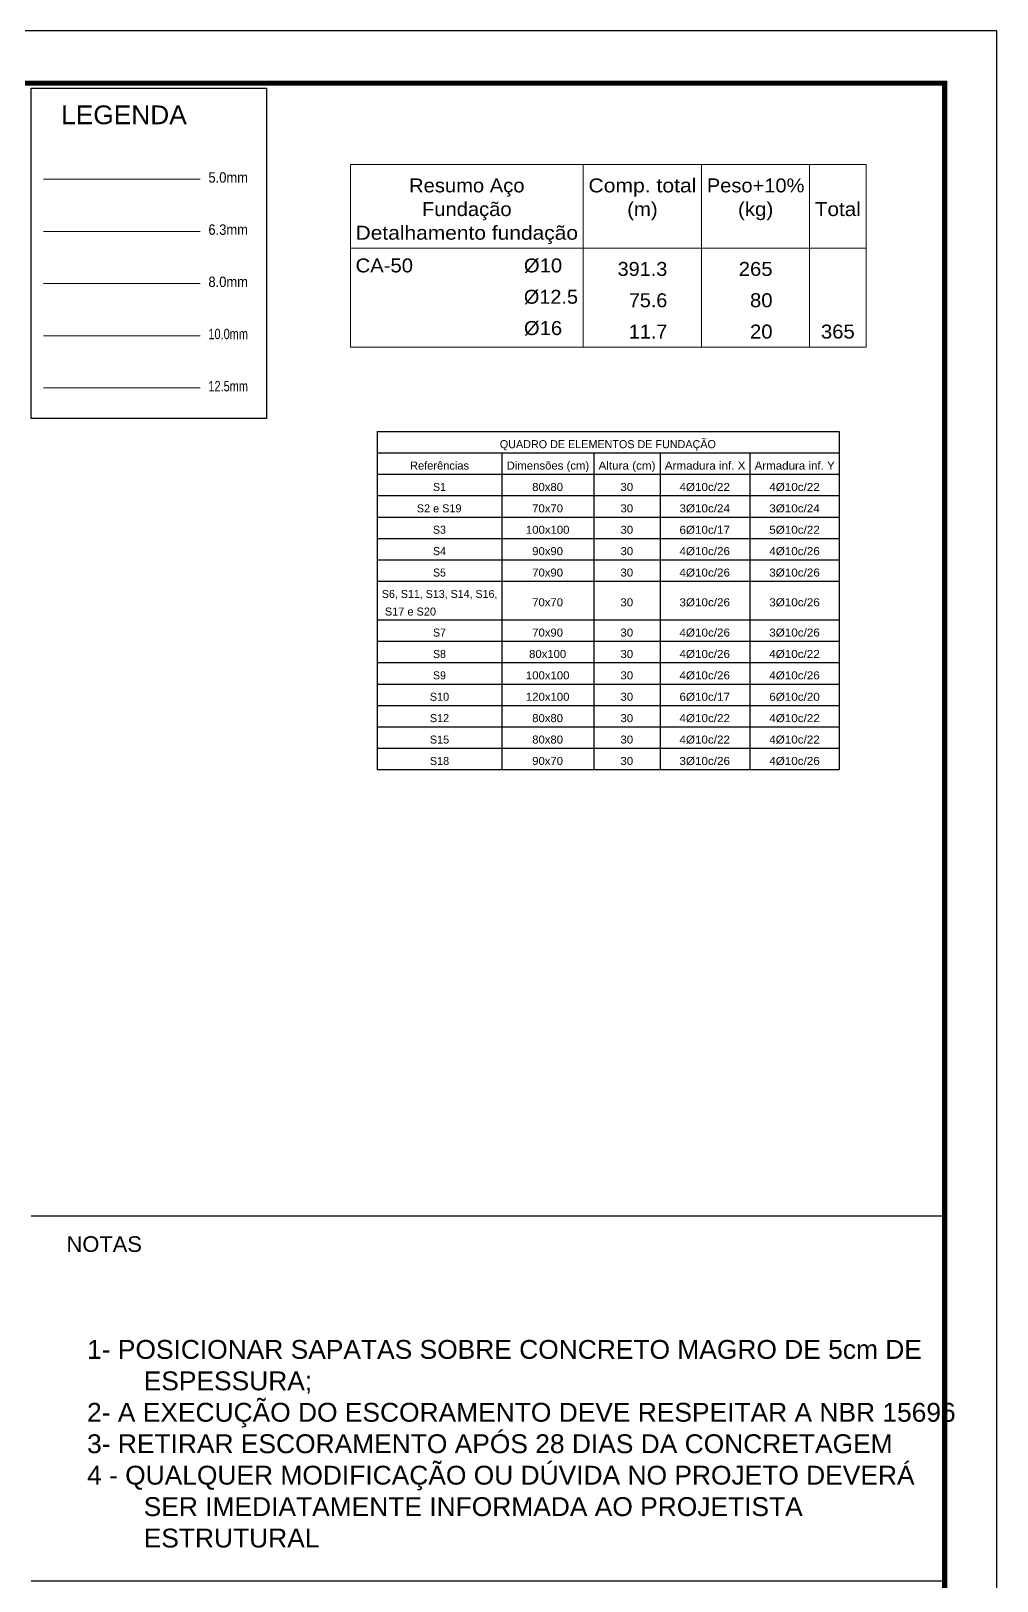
# Model space of a CAD drawing. Header units: centimetres. Extents: x 3279 to 3363.1, y -374.8 to -315.4.
# Drawn here: x 3344.6 to 3363.1, y -345.12 to -315.42 of the extents above; entities that cross this region are included whole.
import ezdxf
from ezdxf.enums import TextEntityAlignment as Align

# ---------------------------------------------------------------- set-up
doc = ezdxf.new("R2010")
doc.units = ezdxf.units.CM
for name, color, linetype, lineweight in [('ARM_LONGITUDINAL_Ø10', 33, 'Continuous', 9), ('ARM_LONGITUDINAL_Ø12_5', 34, 'Continuous', 9), ('ARM_LONGITUDINAL_Ø6_3', 31, 'Continuous', 9), ('ARM_LONGITUDINAL_Ø8', 32, 'Continuous', 9), ('ARM_TRANSVERSAL_Ø5', 120, 'Continuous', 9), ('TABELAS', 7, 'Continuous', 0), ('TEXTO_TABELAS', 7, 'Continuous', 0)]:
    doc.layers.add(name, color=color, linetype=linetype, lineweight=lineweight)
for name, color, linetype in [('ARQ-FOLHA', 7, 'Continuous'), ('Camada 1', 7, 'Continuous'), ('PDF_Text', 7, 'Continuous')]:
    doc.layers.add(name, color=color, linetype=linetype)
doc.styles.add('CYPETXT', font='arial.ttf', dxfattribs={"height": 0.2})
doc.styles.add('PDF Arial', font='arial.ttf')
doc.styles.add('TQS_ARIAL', font='arial.ttf')

# ---------------------------------------------------------------- blocks, each defined once
blk = doc.blocks.new('FOLHA A1')
at = {"layer": 'ARQ-FOLHA'}
for p, q in [((841, 0), (0, 0)), ((841, -594), (841, 0))]:
    blk.add_line(p, q, dxfattribs=at)
at = {"layer": 'ARQ-FOLHA', "const_width": 1}
blk.add_lwpolyline([(25, -10), (25, -584), (831, -584), (831, -10), (25, -10)], dxfattribs=at)

msp = doc.modelspace()

# ---------------------------------------------------------------- linework, layer by layer
for p, q in [((3351.22887, -323.09262), (3360.07887, -323.09262)), ((3351.22887, -323.09262), (3351.22887, -329.57262)), ((3360.07887, -323.09262), (3360.07887, -329.57262)), ((3351.22887, -323.50262), (3360.07887, -323.50262)), ((3353.61887, -323.50262), (3353.61887, -329.57262)), ((3355.37887, -323.50262), (3355.37887, -329.57262)), ((3356.64887, -323.50262), (3356.64887, -329.57262)), ((3358.36887, -323.50262), (3358.36887, -329.57262)), ((3351.22887, -323.91262), (3360.07887, -323.91262)), ((3351.22887, -324.32262), (3360.07887, -324.32262)), ((3351.22887, -324.73262), (3360.07887, -324.73262)), ((3351.22887, -325.14262), (3360.07887, -325.14262)), ((3351.22887, -325.55262), (3360.07887, -325.55262)), ((3351.22887, -325.96262), (3360.07887, -325.96262)), ((3351.22887, -326.70262), (3360.07887, -326.70262)), ((3351.22887, -327.11262), (3360.07887, -327.11262)), ((3351.22887, -327.52262), (3360.07887, -327.52262)), ((3351.22887, -327.93262), (3360.07887, -327.93262)), ((3351.22887, -328.34262), (3360.07887, -328.34262)), ((3351.22887, -328.75262), (3360.07887, -328.75262)), ((3351.22887, -329.16262), (3360.07887, -329.16262)), ((3351.22887, -329.57262), (3360.07887, -329.57262)), ((3344.60009, -338.11973), (3362.10009, -338.11973))]:
    msp.add_line(p, q)
msp.add_lwpolyline([(3344.60009, -316.51408), (3349.1084, -316.51408), (3349.1084, -322.8439), (3344.60009, -322.8439)], close=True)
at = {"layer": 'ARM_LONGITUDINAL_Ø10'}
msp.add_line((3344.83934, -321.25823), (3347.83934, -321.25823), dxfattribs=at)
at = {"layer": 'ARM_LONGITUDINAL_Ø12_5'}
msp.add_line((3344.83934, -322.25823), (3347.83934, -322.25823), dxfattribs=at)
at = {"layer": 'ARM_LONGITUDINAL_Ø6_3'}
msp.add_line((3344.83934, -319.25823), (3347.83934, -319.25823), dxfattribs=at)
at = {"layer": 'ARM_LONGITUDINAL_Ø8'}
msp.add_line((3344.83934, -320.25823), (3347.83934, -320.25823), dxfattribs=at)
at = {"layer": 'ARM_TRANSVERSAL_Ø5'}
msp.add_line((3344.83934, -318.25823), (3347.83934, -318.25823), dxfattribs=at)
at = {"layer": 'Camada 1', "color": 0, "lineweight": 25}
msp.add_line((3344.60009, -345.11919), (3362.10009, -345.11919), dxfattribs=at)
at = {"layer": 'TABELAS'}
for p, q in [((3355.17587, -321.47817), (3355.17587, -317.97817)), ((3357.44387, -321.47817), (3357.44387, -317.97817)), ((3359.51187, -321.47817), (3359.51187, -317.97817)), ((3350.71587, -319.57817), (3360.59187, -319.57817))]:
    msp.add_line(p, q, dxfattribs=at)
msp.add_lwpolyline([(3350.71587, -321.47817), (3360.59187, -321.47817), (3360.59187, -317.97817), (3350.71587, -317.97817), (3350.71587, -321.47817)], close=True, dxfattribs=at)

# ---------------------------------------------------------------- block references
at = {"layer": 'ARQ-FOLHA', "xscale": 0.1, "yscale": 0.1, "zscale": 0.1}
msp.add_blockref('FOLHA A1', (3279.00009, -315.41919), dxfattribs=at)

# ---------------------------------------------------------------- texts
at = {"style": 'CYPETXT'}
for s, height, width, p, p2 in [('5.0mm', 0.2, 0.885362, (3347.99818, -318.32478), (3348.75418, -318.32478)), ('6.3mm', 0.2, 0.885362, (3347.99818, -319.32478), (3348.75418, -319.32478)), ('8.0mm', 0.2, 0.885362, (3347.99818, -320.32478), (3348.75418, -320.32478)), ('10.0mm', 0.2, 0.749051, (3347.99818, -321.32478), (3348.75418, -321.32478)), ('12.5mm', 0.2, 0.749051, (3347.99818, -322.32478), (3348.75418, -322.32478)), ('QUADRO DE ELEMENTOS DE FUNDAÇÃO', 0.1533333, 0.963034, (3353.57887, -323.41262), (3357.71662, -323.41262)), ('Referências', 0.1533333, 0.988196, (3351.85887, -323.82262), (3352.98837, -323.82262)), ('Dimensões (cm)', 0.1533333, 1.014483, (3353.70887, -323.82262), (3355.29062, -323.82262)), ('Altura (cm)', 0.1533333, 1.041975, (3355.46887, -323.82262), (3356.56012, -323.82262)), ('Armadura inf. X', 0.1533333, 1.037194, (3356.73887, -323.82262), (3358.28237, -323.82262)), ('Armadura inf. Y', 0.1533333, 1.031147, (3358.45887, -323.82262), (3359.99337, -323.82262)), ('S1', 0.153333, 0.944637, (3352.29887, -324.23262), (3352.54637, -324.23262)), ('80x80', 0.153333, 1.01006, (3354.19887, -324.23262), (3354.78837, -324.23262)), ('30', 0.153333, 1.019882, (3355.88887, -324.23262), (3356.13187, -324.23262)), ('4%%c10c/22', 0.153333, 1.041565, (3357.01887, -324.23262), (3357.98637, -324.23262)), ('4%%c10c/22', 0.153333, 1.041565, (3358.73887, -324.23262), (3359.70637, -324.23262)), ('S2 e S19', 0.153333, 0.970157, (3351.98887, -324.64262), (3352.84387, -324.64262)), ('70x70', 0.153333, 1.01006, (3354.19887, -324.64262), (3354.78837, -324.64262)), ('30', 0.153333, 1.019882, (3355.88887, -324.64262), (3356.13187, -324.64262)), ('3%%c10c/24', 0.153333, 1.041565, (3357.01887, -324.64262), (3357.98637, -324.64262)), ('3%%c10c/24', 0.153333, 1.041565, (3358.73887, -324.64262), (3359.70637, -324.64262)), ('S3', 0.153333, 0.944637, (3352.29887, -325.05262), (3352.54637, -325.05262)), ('100x100', 0.153333, 1.012907, (3354.07887, -325.05262), (3354.91137, -325.05262)), ('30', 0.153333, 1.019882, (3355.88887, -325.05262), (3356.13187, -325.05262)), ('6%%c10c/17', 0.153333, 1.041565, (3357.01887, -325.05262), (3357.98637, -325.05262)), ('5%%c10c/22', 0.153333, 1.041565, (3358.73887, -325.05262), (3359.70637, -325.05262)), ('S4', 0.153333, 0.944637, (3352.29887, -325.46262), (3352.54637, -325.46262)), ('90x90', 0.153333, 1.01006, (3354.19887, -325.46262), (3354.78837, -325.46262)), ('30', 0.153333, 1.019882, (3355.88887, -325.46262), (3356.13187, -325.46262)), ('4%%c10c/26', 0.153333, 1.041565, (3357.01887, -325.46262), (3357.98637, -325.46262)), ('4%%c10c/26', 0.153333, 1.041565, (3358.73887, -325.46262), (3359.70637, -325.46262)), ('S5', 0.153333, 0.944637, (3352.29887, -325.87262), (3352.54637, -325.87262)), ('70x90', 0.153333, 1.01006, (3354.19887, -325.87262), (3354.78837, -325.87262)), ('30', 0.153333, 1.019882, (3355.88887, -325.87262), (3356.13187, -325.87262)), ('4%%c10c/26', 0.153333, 1.041565, (3357.01887, -325.87262), (3357.98637, -325.87262)), ('3%%c10c/26', 0.153333, 1.041565, (3358.73887, -325.87262), (3359.70637, -325.87262)), ('S6, S11, S13, S14, S16,', 0.1533333, 0.953417, (3351.31887, -326.28262), (3353.53287, -326.28262)), ('70x70', 0.153333, 1.01006, (3354.19887, -326.44262), (3354.78837, -326.44262)), ('30', 0.153333, 1.019882, (3355.88887, -326.44262), (3356.13187, -326.44262)), ('3%%c10c/26', 0.153333, 1.041565, (3357.01887, -326.44262), (3357.98637, -326.44262)), ('3%%c10c/26', 0.153333, 1.041565, (3358.73887, -326.44262), (3359.70637, -326.44262)), (' S17 e S20', 0.153333, 0.978588, (3351.31887, -326.62012), (3352.35612, -326.62012)), ('S7', 0.153333, 0.944637, (3352.29887, -327.02262), (3352.54637, -327.02262)), ('70x90', 0.153333, 1.01006, (3354.19887, -327.02262), (3354.78837, -327.02262)), ('30', 0.153333, 1.019882, (3355.88887, -327.02262), (3356.13187, -327.02262)), ('4%%c10c/26', 0.153333, 1.041565, (3357.01887, -327.02262), (3357.98637, -327.02262)), ('3%%c10c/26', 0.153333, 1.041565, (3358.73887, -327.02262), (3359.70637, -327.02262)), ('S8', 0.153333, 0.944637, (3352.29887, -327.43262), (3352.54637, -327.43262)), ('80x100', 0.153333, 1.011725, (3354.13887, -327.43262), (3354.84987, -327.43262)), ('30', 0.153333, 1.019882, (3355.88887, -327.43262), (3356.13187, -327.43262)), ('4%%c10c/26', 0.153333, 1.041565, (3357.01887, -327.43262), (3357.98637, -327.43262)), ('4%%c10c/22', 0.153333, 1.041565, (3358.73887, -327.43262), (3359.70637, -327.43262)), ('S9', 0.153333, 0.944637, (3352.29887, -327.84262), (3352.54637, -327.84262)), ('100x100', 0.153333, 1.012907, (3354.07887, -327.84262), (3354.91137, -327.84262)), ('30', 0.153333, 1.019882, (3355.88887, -327.84262), (3356.13187, -327.84262)), ('4%%c10c/26', 0.153333, 1.041565, (3357.01887, -327.84262), (3357.98637, -327.84262)), ('4%%c10c/26', 0.153333, 1.041565, (3358.73887, -327.84262), (3359.70637, -327.84262)), ('S10', 0.153333, 0.968156, (3352.23887, -328.25262), (3352.60787, -328.25262)), ('120x100', 0.153333, 1.012907, (3354.07887, -328.25262), (3354.91137, -328.25262)), ('30', 0.153333, 1.019882, (3355.88887, -328.25262), (3356.13187, -328.25262)), ('6%%c10c/17', 0.153333, 1.041565, (3357.01887, -328.25262), (3357.98637, -328.25262)), ('6%%c10c/20', 0.153333, 1.041565, (3358.73887, -328.25262), (3359.70637, -328.25262)), ('S12', 0.153333, 0.968156, (3352.23887, -328.66262), (3352.60787, -328.66262)), ('80x80', 0.153333, 1.01006, (3354.19887, -328.66262), (3354.78837, -328.66262)), ('30', 0.153333, 1.019882, (3355.88887, -328.66262), (3356.13187, -328.66262)), ('4%%c10c/22', 0.153333, 1.041565, (3357.01887, -328.66262), (3357.98637, -328.66262)), ('4%%c10c/22', 0.153333, 1.041565, (3358.73887, -328.66262), (3359.70637, -328.66262)), ('S15', 0.153333, 0.968156, (3352.23887, -329.07262), (3352.60787, -329.07262)), ('80x80', 0.153333, 1.01006, (3354.19887, -329.07262), (3354.78837, -329.07262)), ('30', 0.153333, 1.019882, (3355.88887, -329.07262), (3356.13187, -329.07262)), ('4%%c10c/22', 0.153333, 1.041565, (3357.01887, -329.07262), (3357.98637, -329.07262)), ('4%%c10c/22', 0.153333, 1.041565, (3358.73887, -329.07262), (3359.70637, -329.07262)), ('S18', 0.153333, 0.968156, (3352.23887, -329.48262), (3352.60787, -329.48262)), ('90x70', 0.153333, 1.01006, (3354.19887, -329.48262), (3354.78837, -329.48262)), ('30', 0.153333, 1.019882, (3355.88887, -329.48262), (3356.13187, -329.48262)), ('3%%c10c/26', 0.153333, 1.041565, (3357.01887, -329.48262), (3357.98637, -329.48262)), ('4%%c10c/26', 0.153333, 1.041565, (3358.73887, -329.48262), (3359.70637, -329.48262))]:
    msp.add_text(s, height=height, dxfattribs=dict(at, width=width)).set_placement(p, p2, align=Align.FIT)
at = {"layer": 'Camada 1', "color": 0, "lineweight": 25, "style": 'TQS_ARIAL'}
msp.add_text('LEGENDA', height=0.360425, dxfattribs=at).set_placement((3345.17708, -317.20587))
at = {"layer": 'PDF_Text', "insert": (3345.28053, -338.81772), "char_height": 0.299999, "attachment_point": 7, "style": 'PDF Arial'}
msp.add_mtext('NOTAS', dxfattribs=at)
at = {"layer": 'PDF_Text', "insert": (3345.31256, -344.48215), "char_height": 0.36139993, "width": 16.6312613, "attachment_point": 7, "style": 'PDF Arial'}
msp.add_mtext('\\pxi-3,l4,t4;1- POSICIONAR SAPATAS SOBRE CONCRETO MAGRO DE 5cm DE ESPESSURA;\\P2- A EXECUÇÃO DO ESCORAMENTO DEVE RESPEITAR A NBR 15696\\P3- RETIRAR ESCORAMENTO APÓS 28 DIAS DA CONCRETAGEM\\P4 - QUALQUER MODIFICAÇÃO OU DÚVIDA NO PROJETO DEVERÁ SER IMEDIATAMENTE INFORMADA AO PROJETISTA ESTRUTURAL', dxfattribs=at)
at = {"layer": 'TEXTO_TABELAS', "style": 'CYPETXT'}
for s, height, width, p, p2 in [('Resumo Aço', 0.266667, 1.037229, (3351.83987, -318.51151), (3354.05187, -318.51151)), ('Comp. total', 0.2666667, 1.085641, (3355.27587, -318.51151), (3357.34387, -318.51151)), ('Peso+10%', 0.266667, 1.030747, (3357.54387, -318.51151), (3359.41187, -318.51151)), ('Fundação', 0.266667, 1.035647, (3352.08787, -318.96484), (3353.80387, -318.96484)), ('(m)', 0.266667, 1.045779, (3356.01787, -318.96484), (3356.60187, -318.96484)), ('(kg)', 0.266667, 1.053675, (3358.13987, -318.96484), (3358.81587, -318.96484)), ('Total', 0.266667, 1.062552, (3359.61187, -318.96484), (3360.49187, -318.96484)), ('Detalhamento fundação', 0.2666667, 1.0769, (3350.81587, -319.41817), (3355.07587, -319.41817)), ('CA-50', 0.266667, 1.041731, (3350.81587, -320.04484), (3351.91587, -320.04484)), ('%%c10', 0.266667, 1.039569, (3354.03987, -320.04484), (3354.77187, -320.04484)), ('391.3', 0.266667, 1.021194, (3355.83387, -320.11151), (3356.78587, -320.11151)), ('265', 0.266667, 1.042546, (3358.15387, -320.11151), (3358.80187, -320.11151)), ('%%c12.5', 0.266667, 1.020866, (3354.03987, -320.64484), (3355.07587, -320.64484)), ('75.6', 0.266667, 1.015093, (3356.04987, -320.71151), (3356.78587, -320.71151)), ('80', 0.266667, 1.042546, (3358.36987, -320.71151), (3358.80187, -320.71151)), ('%%c16', 0.266667, 1.039569, (3354.03987, -321.24484), (3354.77187, -321.24484)), ('11.7', 0.266667, 1.015093, (3356.04987, -321.31151), (3356.78587, -321.31151)), ('20', 0.266667, 1.042546, (3358.36987, -321.31151), (3358.80187, -321.31151)), ('365', 0.266667, 1.042546, (3359.72787, -321.31151), (3360.37587, -321.31151))]:
    msp.add_text(s, height=height, dxfattribs=dict(at, width=width)).set_placement(p, p2, align=Align.FIT)

doc.saveas('drawing.dxf')
